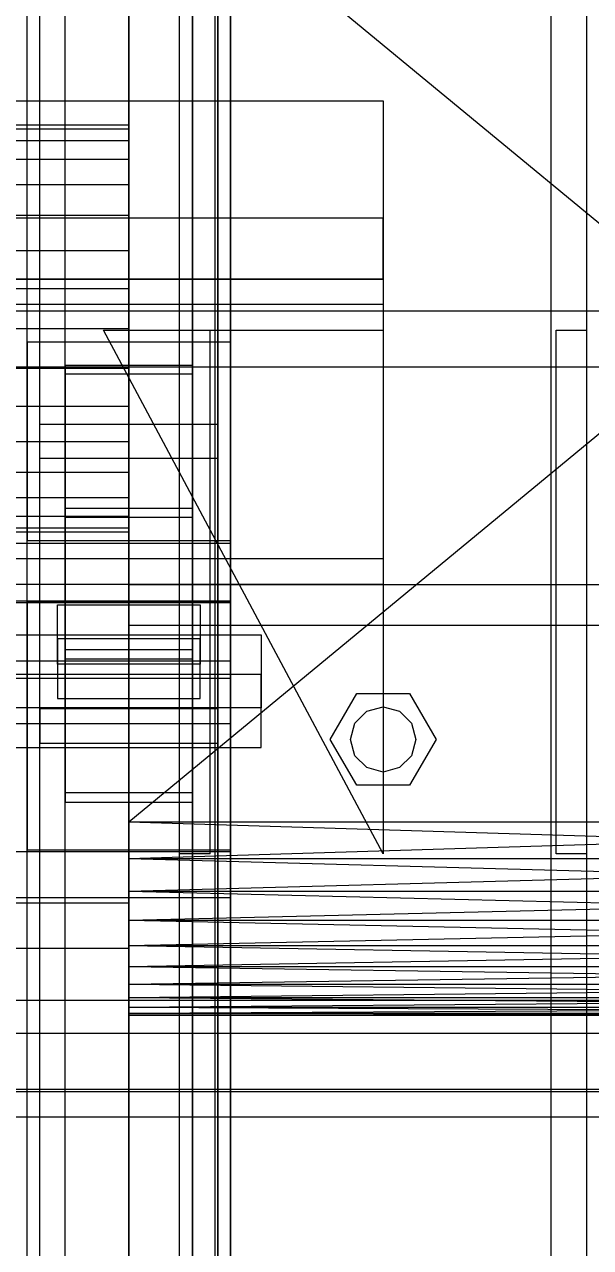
# Model space of a CAD drawing. Header units: millimetres. Extents: x -1970 to 59977, y -50268 to 6837.
# Drawn here: x 1459.5 to 1570.8, y -34534.2 to -34293.7 of the extents above; entities that cross this region are included whole.
import ezdxf

# ---------------------------------------------------------------- set-up
doc = ezdxf.new("R2010")
doc.units = ezdxf.units.MM
for name, color, linetype, lineweight in [('COTAS_O', 1, 'Continuous', 0), ('COTAS_P', 1, 'Continuous', 0), ('frontal_C03', 7, 'Continuous', 0), ('frontal_secador', 7, 'Continuous', 0), ('frontal_tolva', 7, 'Continuous', 0)]:
    doc.layers.add(name, color=color, linetype=linetype, lineweight=lineweight)
doc.dimstyles.new('R19_100', dxfattribs={"dimtxt": 250, "dimasz": 150, "dimexe": 150, "dimexo": 80, "dimgap": 100, "dimtad": 1, "dimtih": 1, "dimtoh": 1, "dimdsep": 46, "dimcen": 0.09, "dimadec": 0, "dimazin": 0, "dimtfac": 1, "dimtdec": 4, "dimtofl": 0, "dimtmove": 0, "dimatfit": 3, "dimfxl": 1, "dimtolj": 1, "dimtzin": 0, "dimarcsym": 0})

# ---------------------------------------------------------------- blocks, each defined once
blk = doc.blocks.new('*D37')
at = {"layer": 'COTAS_P', "color": 0, "lineweight": -2, "transparency": 16777216}
for p, q in [((-1750, -35420), (-1750, -34450)), ((2600, -35420), (2600, -34450)), ((-1600, -34600), (2450, -34600))]:
    blk.add_line(p, q, dxfattribs=at)
at = {"layer": 'COTAS_P', "color": 0, "transparency": 16777216}
for points in [[(-1600, -34575), (-1600, -34625), (-1750, -34600)], [(2450, -34575), (2450, -34625), (2600, -34600)]]:
    blk.add_solid(points, dxfattribs=at)
at = {"layer": 'Defpoints', "color": 0, "transparency": 16777216}
for p in [(2600, -34600), (-1750, -35500), (2600, -35500)]:
    blk.add_point(p, dxfattribs=at)
blk = doc.blocks.new('*D39')
at = {"layer": 'COTAS_O', "color": 0, "lineweight": -2, "transparency": 16777216}
for p, q in [((-1725, -34320), (-1725, -33550)), ((1725, -34320), (1725, -33550)), ((-1575, -33700), (1575, -33700))]:
    blk.add_line(p, q, dxfattribs=at)
at = {"layer": 'COTAS_O', "color": 0, "transparency": 16777216}
for points in [[(-1575, -33675), (-1575, -33725), (-1725, -33700)], [(1575, -33675), (1575, -33725), (1725, -33700)]]:
    blk.add_solid(points, dxfattribs=at)
at = {"layer": 'Defpoints', "color": 0, "transparency": 16777216}
for p in [(1725, -33700), (-1725, -34400), (1725, -34400)]:
    blk.add_point(p, dxfattribs=at)

msp = doc.modelspace()

# ---------------------------------------------------------------- linework, layer by layer
at = {"layer": 'frontal_C03'}
for p, q in [((1500, -32314.944), (1500, -34875.113)), ((1500, -34879.011), (1500, -32318.841)), ((1490, -35975), (1490, -32996.942)), ((1497, -35975), (1497, -32996.942)), ((1563, -35975), (1563, -32996.942)), ((1570, -35975), (1570, -32996.942)), ((1490, -35975), (1490, -33266.434)), ((1497, -35975), (1497, -33266.434)), ((1563, -35975), (1563, -33266.434)), ((1570, -35975), (1570, -33266.434)), ((1490, -35975), (1490, -33805.417)), ((1497, -35975), (1497, -33805.417)), ((1563, -35975), (1563, -33805.417)), ((1570, -35975), (1570, -33805.417)), ((1467.5, -34418.43), (1467.5, -33823.47)), ((1492.5, -33823.47), (1492.5, -34418.43)), ((1467.5, -34444.787), (1467.5, -33849.827)), ((1492.5, -34444.787), (1492.5, -33849.827)), ((1460, -34356.142), (1460, -34086.651)), ((1500, -34086.651), (1500, -34356.142)), ((1462.5, -34428.24), (1462.5, -34102.771)), ((1497.5, -34102.771), (1497.5, -34428.24)), ((1462.5, -34434.977), (1462.5, -34109.509)), ((1497.5, -34434.977), (1497.5, -34109.509)), ((1460, -34395.121), (1460, -34125.629)), ((1500, -34395.121), (1500, -34125.629)), ((1460, -34407.247), (1460, -34137.755)), ((1500, -34137.755), (1500, -34407.247)), ((1460, -34455.97), (1460, -34186.478)), ((1500, -34455.97), (1500, -34186.478)), ((1480, -34196.893), (1480, -34543.799)), ((1480, -34552.782), (1480, -34205.876)), ((1430, -34308.726), (1530, -34308.726)), ((1530, -34308.726), (1530, -34331.773)), ((1530, -34308.726), (1530, -34343.773)), ((1530, -34331.773), (1430, -34331.773)), ((1530, -34343.773), (1530, -34331.773)), ((1530, -34343.773), (-1530, -34343.773)), ((1430, -34343.773), (1530, -34343.773)), ((1530, -34343.773), (1530, -34348.773)), ((1530, -34348.773), (-1530, -34348.773)), ((1530, -34348.773), (1530, -34398.773)), ((1530, -34456.773), (1475, -34353.773)), ((1475, -34353.773), (1530, -34353.773)), ((1490, -34456.773), (1490, -34353.773)), ((1490, -34353.773), (1496, -34353.773)), ((1496, -34456.773), (1496, -34353.773)), ((1530, -34353.773), (1530, -34456.773)), ((1564, -34456.773), (1564, -34353.773)), ((1564, -34353.773), (1570, -34353.773)), ((1570, -34456.773), (1570, -34353.773)), ((1500, -34356.142), (1460, -34356.142)), ((1460, -34356.142), (1460, -34395.121)), ((1460, -34625.634), (1460, -34356.142)), ((1500, -34395.121), (1500, -34356.142)), ((1500, -34356.142), (1500, -34625.634)), ((1467.5, -34390.616), (1467.5, -34360.647)), ((1467.5, -34360.647), (1492.5, -34360.647)), ((1467.5, -34360.647), (1467.5, -34416.624)), ((1492.5, -34360.647), (1492.5, -34390.616)), ((1492.5, -34416.624), (1492.5, -34360.647)), ((1492.5, -34362.453), (1467.5, -34362.453)), ((1467.5, -34362.453), (1467.5, -34388.81)), ((1467.5, -34957.413), (1467.5, -34362.453)), ((1492.5, -34388.81), (1492.5, -34362.453)), ((1492.5, -34362.453), (1492.5, -34957.413)), ((1462.5, -34379), (1462.5, -34372.263)), ((1462.5, -34372.263), (1497.5, -34372.263)), ((1462.5, -34697.731), (1462.5, -34372.263)), ((1497.5, -34372.263), (1497.5, -34379)), ((1497.5, -34372.263), (1497.5, -34697.731)), ((1497.5, -34379), (1462.5, -34379)), ((1462.5, -34704.469), (1462.5, -34379)), ((1497.5, -34704.469), (1497.5, -34379)), ((1467.5, -34388.81), (1492.5, -34388.81)), ((1467.5, -34983.77), (1467.5, -34388.81)), ((1492.5, -34390.616), (1467.5, -34390.616)), ((1467.5, -34390.616), (1467.5, -34446.593)), ((1492.5, -34983.77), (1492.5, -34388.81)), ((1492.5, -34390.616), (1492.5, -34446.593)), ((-1500, -34395.695), (1500, -34395.695)), ((1460, -34395.121), (1500, -34395.121)), ((1460, -34664.612), (1460, -34395.121)), ((1500, -34664.612), (1500, -34395.121)), ((1500, -34395.695), (1500, -34407.104)), ((1500, -34395.695), (1500, -34407.389)), ((1530, -34398.773), (-1530, -34398.773)), ((1530, -34398.773), (1530, -34403.773)), ((1530, -34403.773), (-1530, -34403.773)), ((1480, -34403.773), (1580, -34403.773)), ((1480, -34411.773), (1480, -34403.773)), ((1500, -34407.104), (-1500, -34407.104)), ((1500, -34407.389), (-1500, -34407.389)), ((1500, -34407.247), (1460, -34407.247)), ((1460, -34407.247), (1460, -34455.97)), ((1460, -34676.738), (1460, -34407.247)), ((1466, -34414.513), (1466, -34407.775)), ((1466, -34407.775), (1494, -34407.775)), ((1466, -34419.469), (1466, -34407.775)), ((1494, -34407.775), (1494, -34414.513)), ((1494, -34407.775), (1494, -34419.469)), ((1500, -34418.797), (1500, -34407.104)), ((1500, -34455.97), (1500, -34407.247)), ((1500, -34407.247), (1500, -34676.738)), ((1500, -34418.797), (1500, -34407.389)), ((1480, -34411.773), (1580, -34411.773)), ((1490, -34411.773), (1497, -34411.773)), ((1490, -35975), (1490, -34411.773)), ((1497, -35975), (1497, -34411.773)), ((1497, -34411.773), (1563, -34411.773)), ((1563, -34411.773), (1570, -34411.773)), ((1563, -35975), (1563, -34411.773)), ((1570, -35975), (1570, -34411.773)), ((1454, -34413.702), (1506, -34413.702)), ((1494, -34414.513), (1466, -34414.513)), ((1466, -34414.513), (1466, -34426.206)), ((1494, -34426.206), (1494, -34414.513)), ((1506, -34413.702), (1506, -34428.075)), ((1506, -34413.702), (1506, -34421.498)), ((1492.5, -34416.624), (1467.5, -34416.624)), ((1467.5, -34416.624), (1467.5, -34446.593)), ((1492.5, -34446.593), (1492.5, -34416.624)), ((-1500, -34418.797), (1500, -34418.797)), ((1494, -34419.469), (1466, -34419.469)), ((1466, -34419.469), (1466, -34426.206)), ((1467.5, -34444.787), (1467.5, -34418.43)), ((1467.5, -34418.43), (1492.5, -34418.43)), ((1492.5, -34418.43), (1492.5, -34444.787)), ((1494, -34426.206), (1494, -34419.469)), ((1506, -34421.498), (1454, -34421.498)), ((1506, -34435.871), (1506, -34421.498)), ((-1500, -34422.245), (1500, -34422.245)), ((1500, -34422.245), (1500, -34431.228)), ((1500, -34422.245), (1500, -34456.351)), ((1466, -34426.206), (1494, -34426.206)), ((1519.6, -34434.273), (1524.8, -34425.266)), ((1524.8, -34425.266), (1535.2, -34425.266)), ((1535.2, -34425.266), (1540.4, -34434.273)), ((1506, -34428.075), (1454, -34428.075)), ((1497.5, -34428.24), (1462.5, -34428.24)), ((1462.5, -34428.24), (1462.5, -34434.977)), ((1497.5, -34434.977), (1497.5, -34428.24)), ((1506, -34435.871), (1506, -34428.075)), ((1524.457, -34431.073), (1526.8, -34428.73)), ((1526.8, -34428.73), (1530, -34427.873)), ((1530, -34427.873), (1533.2, -34428.73)), ((1533.2, -34428.73), (1535.543, -34431.073)), ((1500, -34431.228), (-1500, -34431.228)), ((1500, -34465.334), (1500, -34431.228)), ((1523.6, -34434.273), (1524.457, -34431.073)), ((1535.543, -34431.073), (1536.4, -34434.273)), ((1454, -34435.871), (1506, -34435.871)), ((1462.5, -34434.977), (1497.5, -34434.977)), ((1524.8, -34443.279), (1519.6, -34434.273)), ((1524.457, -34437.473), (1523.6, -34434.273)), ((1540.4, -34434.273), (1535.2, -34443.279)), ((1536.4, -34434.273), (1535.543, -34437.473)), ((1526.8, -34439.815), (1524.457, -34437.473)), ((1535.543, -34437.473), (1533.2, -34439.815)), ((1530, -34440.673), (1526.8, -34439.815)), ((1533.2, -34439.815), (1530, -34440.673)), ((1535.2, -34443.279), (1524.8, -34443.279)), ((1492.5, -34444.787), (1467.5, -34444.787)), ((1467.5, -34446.593), (1492.5, -34446.593)), ((1500, -34456.351), (-1500, -34456.351)), ((1460, -34455.97), (1500, -34455.97)), ((1460, -34725.461), (1460, -34455.97)), ((1496, -34456.773), (1490, -34456.773)), ((1500, -34725.461), (1500, -34455.97)), ((1500, -34465.334), (1500, -34456.351)), ((1570, -34456.773), (1564, -34456.773)), ((-1500, -34465.334), (1500, -34465.334)), ((1440, -34466.384), (1480, -34466.384)), ((1480, -34466.384), (1480, -34475.367)), ((1480, -34466.384), (1480, -34813.291)), ((1480, -34475.367), (1440, -34475.367)), ((1480, -34822.274), (1480, -34475.367))]:
    msp.add_line(p, q, dxfattribs=at)
at = {"layer": 'frontal_secador'}
for p, q in [((1480, -34218.5), (1480, -34479)), ((1480, -34474.82), (1480, -34218.5)), ((1480, -34450.5), (1480, -34237.12)), ((1480, -34474.82), (1480, -34237.12)), ((1480, -34242.82), (1480, -34457.72)), ((1480, -34242.82), (1480, -34479)), ((1480, -34450.5), (1480, -34249.28)), ((1480, -34256.5), (1480, -34457.72)), ((1480, -34450.5), (1480, -34256.5)), ((1715, -34450.5), (1480, -34256.5)), ((1715, -34256.5), (1480, -34450.5)), ((1480, -34313.5), (1325, -34313.5)), ((1480, -34314.269), (1480, -34313.5)), ((1480, -34314.269), (1325, -34314.269)), ((1480, -34316.545), (1480, -34314.269)), ((1480, -34316.545), (1325, -34316.545)), ((1480, -34320.241), (1480, -34316.545)), ((1480, -34320.241), (1325, -34320.241)), ((1480, -34325.216), (1480, -34320.241)), ((1480, -34325.216), (1325, -34325.216)), ((1480, -34331.277), (1480, -34325.216)), ((1480, -34331.277), (1325, -34331.277)), ((1480, -34338.193), (1480, -34331.277)), ((1480, -34338.193), (1325, -34338.193)), ((1480, -34345.696), (1480, -34338.193)), ((1480, -34345.696), (1325, -34345.696)), ((1480, -34353.5), (1480, -34345.696)), ((1325, -34353.5), (1480, -34353.5)), ((1480, -34361.304), (1480, -34353.5)), ((1480, -34361.304), (1325, -34361.304)), ((1480, -34361.304), (1480, -34368.807)), ((1480, -34368.807), (1325, -34368.807)), ((1480, -34368.807), (1480, -34375.723)), ((1480, -34375.723), (1325, -34375.723)), ((1480, -34375.723), (1480, -34381.784)), ((1480, -34381.784), (1325, -34381.784)), ((1480, -34381.784), (1480, -34386.759)), ((1480, -34386.759), (1325, -34386.759)), ((1480, -34386.759), (1480, -34390.455)), ((1480, -34390.455), (1325, -34390.455)), ((1480, -34390.455), (1480, -34392.731)), ((1480, -34392.731), (1325, -34392.731)), ((1480, -34392.731), (1480, -34393.5)), ((1480, -34393.5), (1325, -34393.5)), ((1480, -34457.72), (1480, -34450.5)), ((1480, -34464.18), (1480, -34450.5)), ((1480, -34474.82), (1480, -34450.5)), ((1715, -34457.72), (1480, -34450.5)), ((1715, -34450.5), (1480, -34450.5)), ((1715, -34450.5), (1480, -34457.72)), ((1480, -34457.72), (1480, -34469.88)), ((1480, -34464.18), (1480, -34457.72)), ((1480, -34457.72), (1480, -34479)), ((1715, -34464.18), (1480, -34457.72)), ((1715, -34457.72), (1480, -34457.72)), ((1715, -34457.72), (1480, -34464.18)), ((1480, -34469.88), (1480, -34464.18)), ((1480, -34474.82), (1480, -34464.18)), ((1715, -34469.88), (1480, -34464.18)), ((1715, -34464.18), (1480, -34464.18)), ((1715, -34464.18), (1480, -34469.88)), ((1480, -34469.88), (1480, -34479)), ((1480, -34474.82), (1480, -34469.88)), ((1715, -34474.82), (1480, -34469.88)), ((1715, -34469.88), (1480, -34469.88)), ((1715, -34469.88), (1480, -34474.82)), ((1480, -34479), (1480, -34474.82)), ((1480, -34482.42), (1480, -34474.82)), ((1480, -34486.98), (1480, -34474.82)), ((1715, -34479), (1480, -34474.82)), ((1715, -34474.82), (1480, -34474.82)), ((1715, -34474.82), (1480, -34479)), ((1480, -34479), (1480, -34485.08)), ((1480, -34482.42), (1480, -34479)), ((1480, -34479), (1480, -34488.12)), ((1480, -34479), (1480, -34486.98)), ((1715, -34482.42), (1480, -34479)), ((1715, -34479), (1480, -34479)), ((1715, -34479), (1480, -34482.42)), ((1480, -34485.08), (1480, -34482.42)), ((1480, -34486.98), (1480, -34482.42)), ((1715, -34485.08), (1480, -34482.42)), ((1715, -34482.42), (1480, -34482.42)), ((1715, -34482.42), (1480, -34485.08)), ((1440, -34485.5), (1710, -34485.5)), ((1480, -34485.08), (1480, -34488.12)), ((1480, -34486.98), (1480, -34485.08)), ((1715, -34486.98), (1480, -34485.08)), ((1715, -34485.08), (1480, -34485.08)), ((1715, -34485.08), (1480, -34486.98)), ((1480, -34488.5), (1480, -34486.98)), ((1480, -34486.98), (1480, -34488.12)), ((1715, -34488.12), (1480, -34486.98)), ((1715, -34486.98), (1480, -34486.98)), ((1715, -34486.98), (1480, -34488.12)), ((1480, -34488.12), (1480, -34488.5)), ((1715, -34488.5), (1480, -34488.12)), ((1715, -34488.12), (1480, -34488.12)), ((1715, -34488.12), (1480, -34488.5)), ((1480, -34488.5), (1715, -34488.5)), ((1325, -34503.5), (2125, -34503.5)), ((1440, -34503.5), (1710, -34503.5)), ((1325, -34508.5), (2125, -34508.5))]:
    msp.add_line(p, q, dxfattribs=at)
at = {"layer": 'frontal_tolva'}
for p, q in [((-1821.5, -34350), (1821.5, -34350)), ((-1821.5, -34361), (1821.5, -34361)), ((-1821.5, -34492), (1821.5, -34492)), ((-1821.5, -34503), (1821.5, -34503))]:
    msp.add_line(p, q, dxfattribs=at)

# ---------------------------------------------------------------- dimensions: what is measured, and where the dimension line sits
at = {"layer": 'COTAS_O'}
dim = msp.add_aligned_dim(p1=(-1725, -34400), p2=(1725, -34400), distance=700, text='<> O', dimstyle='R19_100', dxfattribs=at)
dim.commit()
dim.dimension.update_dxf_attribs({"geometry": '*D39', "text_midpoint": (0, -33700)})
at = {"layer": 'COTAS_P'}
dim = msp.add_aligned_dim(p1=(-1750, -35500), p2=(2600, -35500), distance=900, text='<> P', dimstyle='R19_100', dxfattribs=at)
dim.commit()
dim.dimension.update_dxf_attribs({"geometry": '*D37', "text_midpoint": (425, -34600)})

doc.saveas('drawing.dxf')
